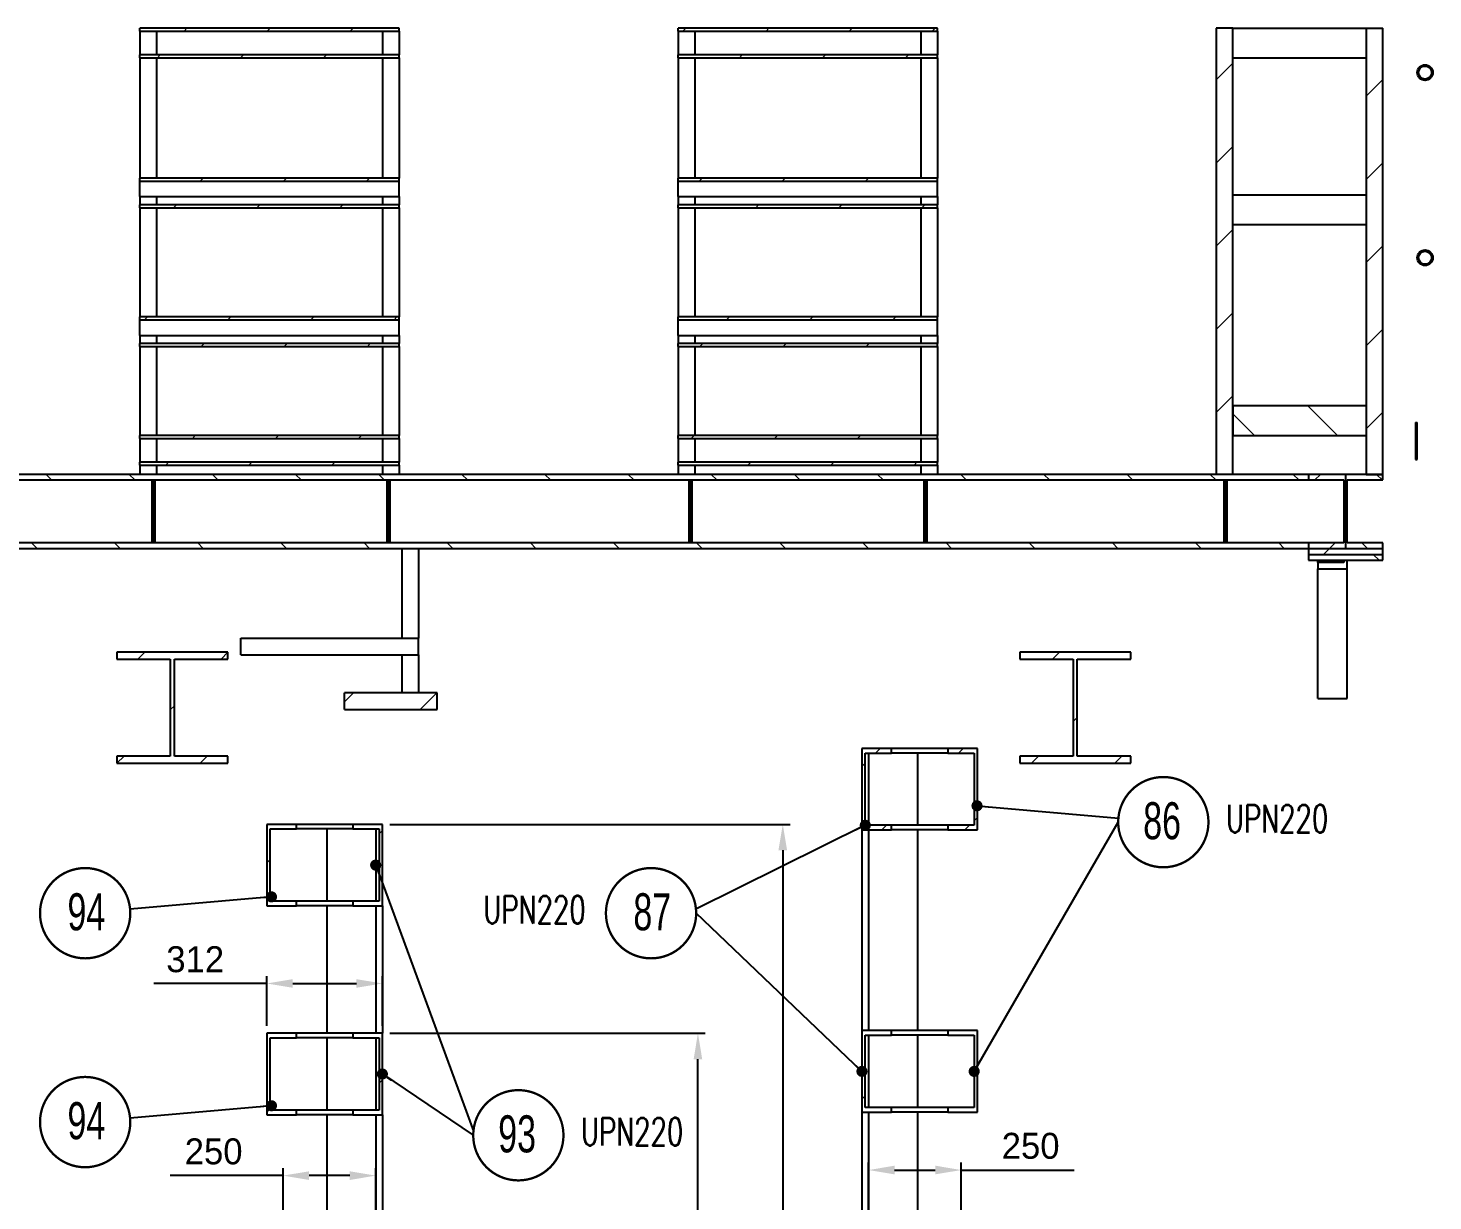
# Model space of a CAD drawing. Header units: millimetres. Extents: x 0 to 16187, y -20471 to 6290.
# Drawn here: x 5703.4 to 5893, y 4102.7 to 4261 of the extents above; entities that cross this region are included whole.
import ezdxf
from ezdxf.enums import TextEntityAlignment as Align

# ---------------------------------------------------------------- set-up
doc = ezdxf.new("R2010")
doc.units = ezdxf.units.MM
doc.header["$PDSIZE"] = -1
doc.styles.add('MtXpl_txt_shx', font='txt.shx', dxfattribs={"height": 0.2})
doc.styles.add('SLDTEXTSTYLE2', font='TXT', dxfattribs={"width": 0.686449})
doc.dimstyles.new('AM_ISO', dxfattribs={"dimtxt": 3.5, "dimasz": 3.5, "dimexe": 1, "dimexo": 1, "dimgap": 1.5, "dimtad": 1, "dimdsep": 46, "dimtxsty": 'Standard', "dimcen": 0, "dimclrd": 1, "dimclre": 1, "dimclrt": 1, "dimadec": 0, "dimazin": 2, "dimtp": 0.1, "dimtm": 0.1, "dimtfac": 0.71, "dimtdec": 3, "dimtmove": 0, "dimatfit": 3, "dimfxl": 1, "dimlwd": -1, "dimlwe": -1, "dimarcsym": 1})
doc.dimstyles.new('AM_ISO$7', dxfattribs={"dimtxt": 3.5, "dimasz": 3.5, "dimexe": 1, "dimexo": 1, "dimgap": 1.5, "dimtad": 1, "dimtoh": 1, "dimdsep": 46, "dimtxsty": 'Standard', "dimcen": 0, "dimclrd": 1, "dimclre": 1, "dimclrt": 1, "dimadec": 0, "dimazin": 2, "dimtp": 0.1, "dimtm": 0.1, "dimtfac": 0.71, "dimtdec": 3, "dimtmove": 0, "dimatfit": 3, "dimfxl": 1, "dimlwd": -1, "dimlwe": -1, "dimarcsym": 1})
pattern_1 = [(45, (4820.849, -3232.243), (-5.61266, 5.61266), [])]
pattern_2 = [(135, (4820.849, -3232.243), (-5.61266, -5.61266), [])]

# ---------------------------------------------------------------- blocks, each defined once
blk = doc.blocks.new('*D3459')
at = {"color": 1, "linetype": 'ByBlock'}
for p, q in [((5752.22, 4125.31), (5794.82, 4125.31)), ((5793.82, 4019.86), (5793.82, 4121.81)), ((5755.62, 4016.36), (5794.82, 4016.36))]:
    blk.add_line(p, q, dxfattribs=at)
at = {"color": 1}
for points in [[(5794.4, 4121.81), (5793.24, 4121.81), (5793.82, 4125.31)], [(5793.24, 4019.86), (5794.4, 4019.86), (5793.82, 4016.36)]]:
    blk.add_solid(points, dxfattribs=at)
at = {"layer": 'Defpoints', "color": 0}
for p in [(5751.22, 4125.31), (5793.82, 4125.31), (5754.62, 4016.36)]:
    blk.add_point(p, dxfattribs=at)
at = {"color": 1, "insert": (5790.57, 4070.83), "char_height": 3.5, "attachment_point": 5, "rotation": 90}
blk.add_mtext('2179', dxfattribs=at)
blk = doc.blocks.new('*D3460')
at = {"color": 1, "linetype": 'ByBlock'}
for p, q in [((5752.22, 4153.51), (5806.28, 4153.51)), ((5805.28, 4150.01), (5805.28, 4019.86)), ((5755.62, 4016.36), (5806.28, 4016.36))]:
    blk.add_line(p, q, dxfattribs=at)
at = {"color": 1}
for points in [[(5805.86, 4150.01), (5804.69, 4150.01), (5805.28, 4153.51)], [(5804.69, 4019.86), (5805.86, 4019.86), (5805.28, 4016.36)]]:
    blk.add_solid(points, dxfattribs=at)
at = {"layer": 'Defpoints', "color": 0}
for p in [(5751.22, 4153.51), (5754.62, 4016.36), (5805.28, 4016.36)]:
    blk.add_point(p, dxfattribs=at)
at = {"color": 1, "insert": (5802.03, 4084.93), "char_height": 3.5, "attachment_point": 5, "rotation": 90}
blk.add_mtext('2743', dxfattribs=at)
blk = doc.blocks.new('*D3461')
at = {"color": 1, "linetype": 'ByBlock'}
for p, q in [((5737.82, 4106.09), (5722.57, 4106.09)), ((5737.82, 4098.31), (5737.82, 4107.09)), ((5746.82, 4106.09), (5741.32, 4106.09)), ((5750.32, 4098.31), (5750.32, 4107.09))]:
    blk.add_line(p, q, dxfattribs=at)
at = {"color": 1}
for points in [[(5741.32, 4106.67), (5741.32, 4105.5), (5737.82, 4106.09)], [(5746.82, 4105.5), (5746.82, 4106.67), (5750.32, 4106.09)]]:
    blk.add_solid(points, dxfattribs=at)
at = {"layer": 'Defpoints', "color": 0}
for p in [(5737.82, 4106.09), (5737.82, 4097.31), (5750.32, 4097.31)]:
    blk.add_point(p, dxfattribs=at)
at = {"color": 1, "insert": (5728.44, 4109.34), "char_height": 3.5, "attachment_point": 5}
blk.add_mtext('250', dxfattribs=at)
blk = doc.blocks.new('*D3462')
at = {"color": 1, "linetype": 'ByBlock'}
for p, q in [((5735.62, 4126.31), (5735.62, 4133.03)), ((5751.22, 4126.31), (5751.22, 4133.03)), ((5735.62, 4132.03), (5720.37, 4132.03)), ((5739.12, 4132.03), (5747.72, 4132.03))]:
    blk.add_line(p, q, dxfattribs=at)
at = {"color": 1}
for points in [[(5739.12, 4132.61), (5739.12, 4131.45), (5735.62, 4132.03)], [(5747.72, 4131.45), (5747.72, 4132.61), (5751.22, 4132.03)]]:
    blk.add_solid(points, dxfattribs=at)
at = {"layer": 'Defpoints', "color": 0}
for p in [(5751.22, 4132.03), (5735.62, 4125.31), (5751.22, 4125.31)]:
    blk.add_point(p, dxfattribs=at)
at = {"color": 1, "insert": (5725.95, 4135.28), "char_height": 3.5, "attachment_point": 5}
blk.add_mtext('312', dxfattribs=at)
blk = doc.blocks.new('*D3463')
at = {"color": 1, "linetype": 'ByBlock'}
for p, q in [((5816.87, 4098.41), (5816.87, 4107.84)), ((5820.37, 4106.84), (5825.87, 4106.84)), ((5829.37, 4098.31), (5829.37, 4107.84)), ((5829.37, 4106.84), (5844.62, 4106.84))]:
    blk.add_line(p, q, dxfattribs=at)
at = {"color": 1}
for points in [[(5820.37, 4107.43), (5820.37, 4106.26), (5816.87, 4106.84)], [(5825.87, 4106.26), (5825.87, 4107.43), (5829.37, 4106.84)]]:
    blk.add_solid(points, dxfattribs=at)
at = {"layer": 'Defpoints', "color": 0}
for p in [(5829.37, 4106.84), (5816.87, 4097.41), (5829.37, 4097.31)]:
    blk.add_point(p, dxfattribs=at)
at = {"color": 1, "insert": (5838.74, 4110.09), "char_height": 3.5, "attachment_point": 5}
blk.add_mtext('250', dxfattribs=at)

msp = doc.modelspace()

# ---------------------------------------------------------------- hatches: boundary and pattern name
at = {"linetype": 'Continuous', "lineweight": 18}
h = msp.add_hatch(dxfattribs=at)
h.set_pattern_fill('ANSI31', scale=2.5, style=0)
h.set_pattern_definition(pattern_1)
h.paths.add_polyline_path([(5718.46649, 4261.00907), (5718.46649, 4260.60907), (5753.46649, 4260.60907), (5753.46649, 4261.00907)], flags=0)
h = msp.add_hatch(dxfattribs=at)
h.set_pattern_fill('ANSI31', scale=2.5, style=0)
h.set_pattern_definition(pattern_1)
h.paths.add_polyline_path([(5791.16649, 4261.00907), (5791.16649, 4260.60907), (5826.16649, 4260.60907), (5826.16649, 4261.00907)], flags=0)
h = msp.add_hatch(dxfattribs=at)
h.set_pattern_fill('ANSI31', scale=2.5, style=0)
h.set_pattern_definition(pattern_1)
h.paths.add_polyline_path([(5863.76649, 4200.75907), (5866.01649, 4200.75907), (5866.01649, 4261.00907), (5863.76649, 4261.00907)], flags=0)
h = msp.add_hatch(dxfattribs=at)
h.set_pattern_fill('ANSI31', scale=2.5, style=0)
h.set_pattern_definition(pattern_1)
h.paths.add_polyline_path([(5886.26649, 4261.00907), (5884.01649, 4261.00907), (5884.01649, 4200.75907), (5886.26649, 4200.75907)], flags=0)
h = msp.add_hatch(dxfattribs=at)
h.set_pattern_fill('ANSI31', scale=2.5, style=0)
h.set_pattern_definition(pattern_1)
h.paths.add_polyline_path([(5718.46649, 4257.40907), (5718.46649, 4257.00907), (5753.46649, 4257.00907), (5753.46649, 4257.40907)], flags=0)
h = msp.add_hatch(dxfattribs=at)
h.set_pattern_fill('ANSI31', scale=2.5, style=0)
h.set_pattern_definition(pattern_1)
h.paths.add_polyline_path([(5791.16649, 4257.40907), (5791.16649, 4257.00907), (5826.16649, 4257.00907), (5826.16649, 4257.40907)], flags=0)
h = msp.add_hatch(dxfattribs=at)
h.set_pattern_fill('ANSI31', scale=2.5, style=0)
h.set_pattern_definition(pattern_1)
h.paths.add_polyline_path([(5718.46649, 4240.75907), (5718.46649, 4240.35907), (5753.46649, 4240.35907), (5753.46649, 4240.75907)], flags=0)
h = msp.add_hatch(dxfattribs=at)
h.set_pattern_fill('ANSI31', scale=2.5, style=0)
h.set_pattern_definition(pattern_1)
h.paths.add_polyline_path([(5791.16649, 4240.75907), (5791.16649, 4240.35907), (5826.16649, 4240.35907), (5826.16649, 4240.75907)], flags=0)
h = msp.add_hatch(dxfattribs=at)
h.set_pattern_fill('ANSI31', scale=2.5, style=0)
h.set_pattern_definition(pattern_1)
h.paths.add_polyline_path([(5718.46649, 4237.15907), (5718.46649, 4236.75907), (5753.46649, 4236.75907), (5753.46649, 4237.15907)], flags=0)
h = msp.add_hatch(dxfattribs=at)
h.set_pattern_fill('ANSI31', scale=2.5, style=0)
h.set_pattern_definition(pattern_1)
h.paths.add_polyline_path([(5791.16649, 4237.15907), (5791.16649, 4236.75907), (5826.16649, 4236.75907), (5826.16649, 4237.15907)], flags=0)
h = msp.add_hatch(dxfattribs=at)
h.set_pattern_fill('ANSI31', scale=2.5, style=0)
h.set_pattern_definition(pattern_1)
h.paths.add_polyline_path([(5718.46649, 4222.00907), (5718.46649, 4221.60907), (5753.46649, 4221.60907), (5753.46649, 4222.00907)], flags=0)
h = msp.add_hatch(dxfattribs=at)
h.set_pattern_fill('ANSI31', scale=2.5, style=0)
h.set_pattern_definition(pattern_1)
h.paths.add_polyline_path([(5791.16649, 4222.00907), (5791.16649, 4221.60907), (5826.16649, 4221.60907), (5826.16649, 4222.00907)], flags=0)
h = msp.add_hatch(dxfattribs=at)
h.set_pattern_fill('ANSI31', scale=2.5, style=0)
h.set_pattern_definition(pattern_1)
h.paths.add_polyline_path([(5718.46649, 4218.40907), (5718.46649, 4218.00907), (5753.46649, 4218.00907), (5753.46649, 4218.40907)], flags=0)
h = msp.add_hatch(dxfattribs=at)
h.set_pattern_fill('ANSI31', scale=2.5, style=0)
h.set_pattern_definition(pattern_1)
h.paths.add_polyline_path([(5791.16649, 4218.40907), (5791.16649, 4218.00907), (5826.16649, 4218.00907), (5826.16649, 4218.40907)], flags=0)
h = msp.add_hatch(dxfattribs=at)
h.set_pattern_fill('ANSI31', scale=2.5, angle=90, style=0)
h.set_pattern_definition(pattern_2)
h.paths.add_polyline_path([(5884.01649, 4206.00907), (5884.01649, 4210.00907), (5866.01649, 4210.00907), (5866.01649, 4206.00907)], flags=0)
h = msp.add_hatch(dxfattribs=at)
h.set_pattern_fill('ANSI31', scale=2.5, style=0)
h.set_pattern_definition(pattern_1)
h.paths.add_polyline_path([(5718.46649, 4206.00907), (5718.46649, 4205.60907), (5753.46649, 4205.60907), (5753.46649, 4206.00907)], flags=0)
h = msp.add_hatch(dxfattribs=at)
h.set_pattern_fill('ANSI31', scale=2.5, style=0)
h.set_pattern_definition(pattern_1)
h.paths.add_polyline_path([(5791.16649, 4206.00907), (5791.16649, 4205.60907), (5826.16649, 4205.60907), (5826.16649, 4206.00907)], flags=0)
h = msp.add_hatch(dxfattribs=at)
h.set_pattern_fill('ANSI31', scale=2.5, style=0)
h.set_pattern_definition(pattern_1)
h.paths.add_polyline_path([(5718.46649, 4202.40907), (5718.46649, 4202.00907), (5753.46649, 4202.00907), (5753.46649, 4202.40907)], flags=0)
h = msp.add_hatch(dxfattribs=at)
h.set_pattern_fill('ANSI31', scale=2.5, style=0)
h.set_pattern_definition(pattern_1)
h.paths.add_polyline_path([(5791.16649, 4202.40907), (5791.16649, 4202.00907), (5826.16649, 4202.00907), (5826.16649, 4202.40907)], flags=0)
h = msp.add_hatch(dxfattribs=at)
h.set_pattern_fill('ANSI31', scale=2.5, angle=90, style=0)
h.set_pattern_definition(pattern_2)
h.paths.add_polyline_path([(5876.26649, 4200.00907), (5876.26649, 4200.75907), (5684.26649, 4200.75907), (5684.26649, 4200.00907)], flags=0)
h = msp.add_hatch(dxfattribs=at)
h.set_pattern_fill('ANSI31', scale=2.5, angle=90, style=0)
h.set_pattern_definition(pattern_2)
h.paths.add_polyline_path([(5720.54149, 4200.00907), (5720.31649, 4200.00907), (5720.31649, 4191.50907), (5720.54149, 4191.50907)], flags=0)
h = msp.add_hatch(dxfattribs=at)
h.set_pattern_fill('ANSI31', scale=2.5, style=0)
h.set_pattern_definition(pattern_1)
h.paths.add_polyline_path([(5752.06649, 4200.00907), (5751.84149, 4200.00907), (5751.84149, 4191.50907), (5752.06649, 4191.50907)], flags=0)
h = msp.add_hatch(dxfattribs=at)
h.set_pattern_fill('ANSI31', scale=2.5, angle=90, style=0)
h.set_pattern_definition(pattern_2)
h.paths.add_polyline_path([(5752.29149, 4200.00907), (5752.06649, 4200.00907), (5752.06649, 4191.50907), (5752.29149, 4191.50907)], flags=0)
h = msp.add_hatch(dxfattribs=at)
h.set_pattern_fill('ANSI31', scale=2.5, style=0)
h.set_pattern_definition(pattern_1)
h.paths.add_polyline_path([(5792.81649, 4200.00907), (5792.59149, 4200.00907), (5792.59149, 4191.50907), (5792.81649, 4191.50907)], flags=0)
h = msp.add_hatch(dxfattribs=at)
h.set_pattern_fill('ANSI31', scale=2.5, angle=90, style=0)
h.set_pattern_definition(pattern_2)
h.paths.add_polyline_path([(5793.04149, 4200.00907), (5792.81649, 4200.00907), (5792.81649, 4191.50907), (5793.04149, 4191.50907)], flags=0)
h = msp.add_hatch(dxfattribs=at)
h.set_pattern_fill('ANSI31', scale=2.5, style=0)
h.set_pattern_definition(pattern_1)
h.paths.add_polyline_path([(5824.56649, 4200.00907), (5824.34149, 4200.00907), (5824.34149, 4191.50907), (5824.56649, 4191.50907)], flags=0)
h = msp.add_hatch(dxfattribs=at)
h.set_pattern_fill('ANSI31', scale=2.5, angle=90, style=0)
h.set_pattern_definition(pattern_2)
h.paths.add_polyline_path([(5824.79149, 4200.00907), (5824.56649, 4200.00907), (5824.56649, 4191.50907), (5824.79149, 4191.50907)], flags=0)
h = msp.add_hatch(dxfattribs=at)
h.set_pattern_fill('ANSI31', scale=2.5, style=0)
h.set_pattern_definition(pattern_1)
h.paths.add_polyline_path([(5865.06649, 4200.00907), (5864.84149, 4200.00907), (5864.84149, 4191.50907), (5865.06649, 4191.50907)], flags=0)
h = msp.add_hatch(dxfattribs=at)
h.set_pattern_fill('ANSI31', scale=2.5, angle=90, style=0)
h.set_pattern_definition(pattern_2)
h.paths.add_polyline_path([(5865.29149, 4200.00907), (5865.06649, 4200.00907), (5865.06649, 4191.50907), (5865.29149, 4191.50907)], flags=0)
h = msp.add_hatch(dxfattribs=at)
h.set_pattern_fill('ANSI31', scale=2.5, style=0)
h.set_pattern_definition(pattern_1)
h.paths.add_polyline_path([(5876.26649, 4191.50907), (5876.26649, 4190.75907), (5881.26649, 4190.75907), (5881.26649, 4200.75907), (5876.26649, 4200.75907), (5876.26649, 4200.00907), (5881.04149, 4200.00907), (5881.04149, 4191.50907)], flags=0)
h = msp.add_hatch(dxfattribs=at)
h.set_pattern_fill('ANSI31', scale=2.5, angle=90, style=0)
h.set_pattern_definition(pattern_2)
h.paths.add_polyline_path([(5886.26649, 4200.75907), (5881.26649, 4200.75907), (5881.26649, 4190.75907), (5886.26649, 4190.75907), (5886.26649, 4191.50907), (5881.49149, 4191.50907), (5881.49149, 4200.00907), (5886.26649, 4200.00907)], flags=0)
h = msp.add_hatch(dxfattribs=at)
h.set_pattern_fill('ANSI31', scale=2.5, angle=90, style=0)
h.set_pattern_definition(pattern_2)
h.paths.add_polyline_path([(5876.26649, 4190.75907), (5876.26649, 4191.50907), (5684.26649, 4191.50907), (5684.26649, 4190.75907)], flags=0)
h = msp.add_hatch(dxfattribs=at)
h.set_pattern_fill('ANSI31', scale=2.5, style=0)
h.set_pattern_definition(pattern_1)
h.paths.add_polyline_path([(5886.26649, 4190.75907), (5876.26649, 4190.75907), (5876.26649, 4189.95907), (5886.26649, 4189.95907)], flags=0)
h = msp.add_hatch(dxfattribs=at)
h.set_pattern_fill('ANSI31', scale=2.5, angle=90, style=0)
h.set_pattern_definition(pattern_2)
h.paths.add_polyline_path([(5886.26649, 4189.95907), (5876.26649, 4189.95907), (5876.26649, 4189.15907), (5886.26649, 4189.15907)], flags=0)
h = msp.add_hatch(dxfattribs=at)
h.set_pattern_fill('ANSI31', scale=2.5, style=0)
h.set_pattern_definition(pattern_1)
h.paths.add_polyline_path([(5730.36649, 4162.70907), (5723.14149, 4162.70907), (5723.14149, 4175.80907), (5730.36649, 4175.80907), (5730.36649, 4176.75907), (5715.36649, 4176.75907), (5715.36649, 4175.80907), (5722.59149, 4175.80907), (5722.59149, 4162.70907), (5715.36649, 4162.70907), (5715.36649, 4161.75907), (5730.36649, 4161.75907)], flags=0)
h = msp.add_hatch(dxfattribs=at)
h.set_pattern_fill('ANSI31', scale=2.5, style=0)
h.set_pattern_definition(pattern_1)
h.paths.add_polyline_path([(5852.26649, 4162.70907), (5845.04149, 4162.70907), (5845.04149, 4175.80907), (5852.26649, 4175.80907), (5852.26649, 4176.75907), (5837.26649, 4176.75907), (5837.26649, 4175.80907), (5844.49149, 4175.80907), (5844.49149, 4162.70907), (5837.26649, 4162.70907), (5837.26649, 4161.75907), (5852.26649, 4161.75907)], flags=0)
h = msp.add_hatch(dxfattribs=at)
h.set_pattern_fill('ANSI31', scale=2.5, style=0)
h.set_pattern_definition(pattern_1)
h.paths.add_polyline_path([(5746.11649, 4171.25907), (5746.11649, 4169.00907), (5758.61649, 4169.00907), (5758.61649, 4171.25907)], flags=0)
h = msp.add_hatch(dxfattribs=at)
h.set_pattern_fill('ANSI31', scale=2.5, style=0)
h.set_pattern_definition(pattern_1)
h.paths.add_polyline_path([(5819.96649, 4163.13407), (5819.96649, 4163.75907), (5815.96649, 4163.75907), (5815.96649, 4152.75907), (5819.96649, 4152.75907), (5819.96649, 4153.38407), (5816.41649, 4153.38407), (5816.41649, 4163.13407)], flags=0)
h = msp.add_hatch(dxfattribs=at)
h.set_pattern_fill('ANSI31', scale=2.5, style=0)
h.set_pattern_definition(pattern_1)
h.paths.add_polyline_path([(5827.56649, 4152.75907), (5831.56649, 4152.75907), (5831.56649, 4163.75907), (5827.56649, 4163.75907), (5827.56649, 4163.13407), (5831.11649, 4163.13407), (5831.11649, 4153.38407), (5827.56649, 4153.38407)], flags=0)
h = msp.add_hatch(dxfattribs=at)
h.set_pattern_fill('ANSI31', scale=2.5, style=0)
h.set_pattern_definition(pattern_1)
h.paths.add_polyline_path([(5739.61649, 4153.50907), (5735.61649, 4153.50907), (5735.61649, 4142.50907), (5739.61649, 4142.50907), (5739.61649, 4143.13407), (5736.06649, 4143.13407), (5736.06649, 4152.88407), (5739.61649, 4152.88407)], flags=0)
h = msp.add_hatch(dxfattribs=at)
h.set_pattern_fill('ANSI31', scale=2.5, style=0)
h.set_pattern_definition(pattern_1)
h.paths.add_polyline_path([(5751.21649, 4142.50907), (5751.21649, 4153.50907), (5747.21649, 4153.50907), (5747.21649, 4152.88407), (5750.76649, 4152.88407), (5750.76649, 4143.13407), (5747.21649, 4143.13407), (5747.21649, 4142.50907)], flags=0)
h = msp.add_hatch(dxfattribs=at)
h.set_pattern_fill('ANSI31', scale=2.5, style=0)
h.set_pattern_definition(pattern_1)
h.paths.add_polyline_path([(5739.61649, 4125.30907), (5735.61649, 4125.30907), (5735.61649, 4114.30907), (5739.61649, 4114.30907), (5739.61649, 4114.93407), (5736.06649, 4114.93407), (5736.06649, 4124.68407), (5739.61649, 4124.68407)], flags=0)
h = msp.add_hatch(dxfattribs=at)
h.set_pattern_fill('ANSI31', scale=2.5, style=0)
h.set_pattern_definition(pattern_1)
h.paths.add_polyline_path([(5751.21649, 4114.30907), (5751.21649, 4125.30907), (5747.21649, 4125.30907), (5747.21649, 4124.68407), (5750.76649, 4124.68407), (5750.76649, 4114.93407), (5747.21649, 4114.93407), (5747.21649, 4114.30907)], flags=0)
h = msp.add_hatch(dxfattribs=at)
h.set_pattern_fill('ANSI31', scale=2.5, style=0)
h.set_pattern_definition(pattern_1)
h.paths.add_polyline_path([(5819.96649, 4125.03407), (5819.96649, 4125.65907), (5815.96649, 4125.65907), (5815.96649, 4114.65907), (5819.96649, 4114.65907), (5819.96649, 4115.28407), (5816.41649, 4115.28407), (5816.41649, 4125.03407)], flags=0)
h = msp.add_hatch(dxfattribs=at)
h.set_pattern_fill('ANSI31', scale=2.5, style=0)
h.set_pattern_definition(pattern_1)
h.paths.add_polyline_path([(5827.56649, 4114.65907), (5831.56649, 4114.65907), (5831.56649, 4125.65907), (5827.56649, 4125.65907), (5827.56649, 4125.03407), (5831.11649, 4125.03407), (5831.11649, 4115.28407), (5827.56649, 4115.28407)], flags=0)

# ---------------------------------------------------------------- linework, layer by layer
at = {"color": 7, "linetype": 'Continuous', "lineweight": 25}
for p, q in [((5718.46649, 4260.60907), (5718.46649, 4261.00907)), ((5753.46649, 4261.00907), (5718.46649, 4261.00907)), ((5718.46649, 4260.60907), (5753.46649, 4260.60907)), ((5718.46649, 4260.60907), (5718.46649, 4257.40907)), ((5720.71649, 4260.60907), (5720.71649, 4257.40907)), ((5751.21649, 4260.60907), (5751.21649, 4257.40907)), ((5753.46649, 4260.60907), (5753.46649, 4261.00907)), ((5753.46649, 4260.60907), (5753.46649, 4257.40907)), ((5791.16649, 4260.60907), (5791.16649, 4261.00907)), ((5826.16649, 4261.00907), (5791.16649, 4261.00907)), ((5791.16649, 4260.60907), (5826.16649, 4260.60907)), ((5791.16649, 4260.60907), (5791.16649, 4257.40907)), ((5793.41649, 4260.60907), (5793.41649, 4257.40907)), ((5823.91649, 4260.60907), (5823.91649, 4257.40907)), ((5826.16649, 4260.60907), (5826.16649, 4261.00907)), ((5826.16649, 4260.60907), (5826.16649, 4257.40907)), ((5866.01649, 4261.00907), (5863.76649, 4261.00907)), ((5863.76649, 4261.00907), (5863.76649, 4200.75907)), ((5866.01649, 4200.75907), (5866.01649, 4261.00907)), ((5866.01649, 4261.00907), (5884.01649, 4261.00907)), ((5884.01649, 4261.00907), (5884.01649, 4200.75907)), ((5884.01649, 4261.00907), (5886.26649, 4261.00907)), ((5886.26649, 4200.75907), (5886.26649, 4261.00907)), ((5753.46649, 4257.40907), (5718.46649, 4257.40907)), ((5718.46649, 4257.00907), (5718.46649, 4257.40907)), ((5718.46649, 4257.00907), (5753.46649, 4257.00907)), ((5718.46649, 4257.00907), (5718.46649, 4240.75907)), ((5720.71649, 4257.00907), (5720.71649, 4240.75907)), ((5751.21649, 4257.00907), (5751.21649, 4240.75907)), ((5753.46649, 4257.00907), (5753.46649, 4257.40907)), ((5753.46649, 4257.00907), (5753.46649, 4240.75907)), ((5791.16649, 4257.00907), (5791.16649, 4257.40907)), ((5826.16649, 4257.40907), (5791.16649, 4257.40907)), ((5791.16649, 4257.00907), (5826.16649, 4257.00907)), ((5791.16649, 4257.00907), (5791.16649, 4240.75907)), ((5793.41649, 4257.00907), (5793.41649, 4240.75907)), ((5823.91649, 4257.00907), (5823.91649, 4240.75907)), ((5826.16649, 4257.00907), (5826.16649, 4257.40907)), ((5826.16649, 4257.00907), (5826.16649, 4240.75907)), ((5866.01649, 4257.00907), (5884.01649, 4257.00907)), ((5753.46649, 4240.75907), (5718.46649, 4240.75907)), ((5718.46649, 4240.35907), (5718.46649, 4240.75907)), ((5753.46649, 4240.35907), (5753.46649, 4240.75907)), ((5826.16649, 4240.75907), (5791.16649, 4240.75907)), ((5791.16649, 4240.35907), (5791.16649, 4240.75907)), ((5826.16649, 4240.35907), (5826.16649, 4240.75907)), ((5718.46649, 4240.35907), (5753.46649, 4240.35907)), ((5718.46649, 4238.25907), (5718.46649, 4240.35907)), ((5753.46649, 4238.25907), (5753.46649, 4240.35907)), ((5791.16649, 4240.35907), (5826.16649, 4240.35907)), ((5791.16649, 4238.25907), (5791.16649, 4240.35907)), ((5826.16649, 4238.25907), (5826.16649, 4240.35907)), ((5718.46649, 4238.25907), (5718.46649, 4237.15907)), ((5718.46649, 4238.25907), (5753.46649, 4238.25907)), ((5718.46649, 4236.75907), (5718.46649, 4237.15907)), ((5753.46649, 4237.15907), (5718.46649, 4237.15907)), ((5720.71649, 4238.25907), (5720.71649, 4237.15907)), ((5751.21649, 4238.25907), (5751.21649, 4237.15907)), ((5753.46649, 4238.25907), (5753.46649, 4237.15907)), ((5753.46649, 4236.75907), (5753.46649, 4237.15907)), ((5791.16649, 4238.25907), (5791.16649, 4237.15907)), ((5791.16649, 4238.25907), (5826.16649, 4238.25907)), ((5791.16649, 4236.75907), (5791.16649, 4237.15907)), ((5826.16649, 4237.15907), (5791.16649, 4237.15907)), ((5793.41649, 4238.25907), (5793.41649, 4237.15907)), ((5823.91649, 4238.25907), (5823.91649, 4237.15907)), ((5826.16649, 4238.25907), (5826.16649, 4237.15907)), ((5826.16649, 4236.75907), (5826.16649, 4237.15907)), ((5866.01649, 4238.50907), (5884.01649, 4238.50907)), ((5718.46649, 4236.75907), (5753.46649, 4236.75907)), ((5718.46649, 4236.75907), (5718.46649, 4222.00907)), ((5720.71649, 4236.75907), (5720.71649, 4222.00907)), ((5751.21649, 4236.75907), (5751.21649, 4222.00907)), ((5753.46649, 4236.75907), (5753.46649, 4222.00907)), ((5791.16649, 4236.75907), (5826.16649, 4236.75907)), ((5791.16649, 4236.75907), (5791.16649, 4222.00907)), ((5793.41649, 4236.75907), (5793.41649, 4222.00907)), ((5823.91649, 4236.75907), (5823.91649, 4222.00907)), ((5826.16649, 4236.75907), (5826.16649, 4222.00907)), ((5866.01649, 4234.50907), (5884.01649, 4234.50907)), ((5753.46649, 4222.00907), (5718.46649, 4222.00907)), ((5718.46649, 4221.60907), (5718.46649, 4222.00907)), ((5753.46649, 4221.60907), (5753.46649, 4222.00907)), ((5826.16649, 4222.00907), (5791.16649, 4222.00907)), ((5791.16649, 4221.60907), (5791.16649, 4222.00907)), ((5826.16649, 4221.60907), (5826.16649, 4222.00907)), ((5718.46649, 4221.60907), (5753.46649, 4221.60907)), ((5718.46649, 4219.50907), (5718.46649, 4221.60907)), ((5753.46649, 4219.50907), (5753.46649, 4221.60907)), ((5791.16649, 4221.60907), (5826.16649, 4221.60907)), ((5791.16649, 4219.50907), (5791.16649, 4221.60907)), ((5826.16649, 4219.50907), (5826.16649, 4221.60907)), ((5718.46649, 4219.50907), (5718.46649, 4218.40907)), ((5718.46649, 4219.50907), (5753.46649, 4219.50907)), ((5718.46649, 4218.00907), (5718.46649, 4218.40907)), ((5753.46649, 4218.40907), (5718.46649, 4218.40907)), ((5718.46649, 4218.00907), (5753.46649, 4218.00907)), ((5718.46649, 4218.00907), (5718.46649, 4206.00907)), ((5720.71649, 4219.50907), (5720.71649, 4218.40907)), ((5720.71649, 4218.00907), (5720.71649, 4206.00907)), ((5751.21649, 4219.50907), (5751.21649, 4218.40907)), ((5751.21649, 4218.00907), (5751.21649, 4206.00907)), ((5753.46649, 4219.50907), (5753.46649, 4218.40907)), ((5753.46649, 4218.00907), (5753.46649, 4218.40907)), ((5753.46649, 4218.00907), (5753.46649, 4206.00907)), ((5791.16649, 4219.50907), (5791.16649, 4218.40907)), ((5791.16649, 4219.50907), (5826.16649, 4219.50907)), ((5826.16649, 4218.40907), (5791.16649, 4218.40907)), ((5791.16649, 4218.00907), (5791.16649, 4218.40907)), ((5791.16649, 4218.00907), (5826.16649, 4218.00907)), ((5791.16649, 4218.00907), (5791.16649, 4206.00907)), ((5793.41649, 4219.50907), (5793.41649, 4218.40907)), ((5793.41649, 4218.00907), (5793.41649, 4206.00907)), ((5823.91649, 4219.50907), (5823.91649, 4218.40907)), ((5823.91649, 4218.00907), (5823.91649, 4206.00907)), ((5826.16649, 4219.50907), (5826.16649, 4218.40907)), ((5826.16649, 4218.00907), (5826.16649, 4218.40907)), ((5826.16649, 4218.00907), (5826.16649, 4206.00907)), ((5884.01649, 4210.00907), (5866.01649, 4210.00907)), ((5866.01649, 4210.00907), (5866.01649, 4206.00907)), ((5884.01649, 4210.00907), (5884.01649, 4206.00907)), ((5890.68649, 4207.75907), (5890.93649, 4207.75907)), ((5890.68649, 4207.75907), (5890.68649, 4202.75907)), ((5890.93649, 4202.75907), (5890.93649, 4207.75907)), ((5718.46649, 4205.60907), (5718.46649, 4206.00907)), ((5753.46649, 4206.00907), (5718.46649, 4206.00907)), ((5718.46649, 4205.60907), (5753.46649, 4205.60907)), ((5718.46649, 4205.60907), (5718.46649, 4202.40907)), ((5720.71649, 4205.60907), (5720.71649, 4202.40907)), ((5751.21649, 4205.60907), (5751.21649, 4202.40907)), ((5753.46649, 4205.60907), (5753.46649, 4206.00907)), ((5753.46649, 4205.60907), (5753.46649, 4202.40907)), ((5826.16649, 4206.00907), (5791.16649, 4206.00907)), ((5791.16649, 4205.60907), (5791.16649, 4206.00907)), ((5791.16649, 4205.60907), (5826.16649, 4205.60907)), ((5791.16649, 4205.60907), (5791.16649, 4202.40907)), ((5793.41649, 4205.60907), (5793.41649, 4202.40907)), ((5823.91649, 4205.60907), (5823.91649, 4202.40907)), ((5826.16649, 4205.60907), (5826.16649, 4206.00907)), ((5826.16649, 4205.60907), (5826.16649, 4202.40907)), ((5866.01649, 4206.00907), (5884.01649, 4206.00907)), ((5753.46649, 4202.40907), (5718.46649, 4202.40907)), ((5718.46649, 4202.00907), (5718.46649, 4202.40907)), ((5718.46649, 4202.00907), (5753.46649, 4202.00907)), ((5718.46649, 4202.00907), (5718.46649, 4200.75907)), ((5720.71649, 4202.00907), (5720.71649, 4200.75907)), ((5751.21649, 4202.00907), (5751.21649, 4200.75907)), ((5753.46649, 4202.00907), (5753.46649, 4202.40907)), ((5753.46649, 4202.00907), (5753.46649, 4200.75907)), ((5826.16649, 4202.40907), (5791.16649, 4202.40907)), ((5791.16649, 4202.00907), (5791.16649, 4202.40907)), ((5791.16649, 4202.00907), (5826.16649, 4202.00907)), ((5791.16649, 4202.00907), (5791.16649, 4200.75907)), ((5793.41649, 4202.00907), (5793.41649, 4200.75907)), ((5823.91649, 4202.00907), (5823.91649, 4200.75907)), ((5826.16649, 4202.00907), (5826.16649, 4202.40907)), ((5826.16649, 4202.00907), (5826.16649, 4200.75907)), ((5890.68649, 4202.75907), (5890.93649, 4202.75907)), ((5876.26649, 4200.75907), (5684.26649, 4200.75907)), ((5684.26649, 4200.00907), (5876.26649, 4200.00907)), ((5720.09149, 4200.00907), (5720.31649, 4200.00907)), ((5720.09149, 4200.00907), (5720.09149, 4191.50907)), ((5720.31649, 4200.00907), (5720.31649, 4191.50907)), ((5720.31649, 4200.00907), (5720.54149, 4200.00907)), ((5720.54149, 4191.50907), (5720.54149, 4200.00907)), ((5751.84149, 4200.00907), (5752.06649, 4200.00907)), ((5751.84149, 4200.00907), (5751.84149, 4191.50907)), ((5752.06649, 4200.00907), (5752.29149, 4200.00907)), ((5752.06649, 4200.00907), (5752.06649, 4191.50907)), ((5752.29149, 4191.50907), (5752.29149, 4200.00907)), ((5792.59149, 4200.00907), (5792.81649, 4200.00907)), ((5792.59149, 4200.00907), (5792.59149, 4191.50907)), ((5792.81649, 4200.00907), (5793.04149, 4200.00907)), ((5792.81649, 4200.00907), (5792.81649, 4191.50907)), ((5793.04149, 4191.50907), (5793.04149, 4200.00907)), ((5824.34149, 4200.00907), (5824.34149, 4191.50907)), ((5824.34149, 4200.00907), (5824.56649, 4200.00907)), ((5824.56649, 4200.00907), (5824.56649, 4191.50907)), ((5824.56649, 4200.00907), (5824.79149, 4200.00907)), ((5824.79149, 4191.50907), (5824.79149, 4200.00907)), ((5866.01649, 4200.75907), (5863.76649, 4200.75907)), ((5864.84149, 4200.00907), (5864.84149, 4191.50907)), ((5864.84149, 4200.00907), (5865.06649, 4200.00907)), ((5865.06649, 4200.00907), (5865.29149, 4200.00907)), ((5865.06649, 4200.00907), (5865.06649, 4191.50907)), ((5865.29149, 4191.50907), (5865.29149, 4200.00907)), ((5876.26649, 4200.75907), (5876.26649, 4200.00907)), ((5881.26649, 4200.75907), (5876.26649, 4200.75907)), ((5876.26649, 4200.00907), (5881.04149, 4200.00907)), ((5881.04149, 4200.00907), (5881.04149, 4191.50907)), ((5881.26649, 4200.75907), (5881.26649, 4190.75907)), ((5886.26649, 4200.75907), (5881.26649, 4200.75907)), ((5881.49149, 4200.00907), (5886.26649, 4200.00907)), ((5881.49149, 4191.50907), (5881.49149, 4200.00907)), ((5884.01649, 4200.75907), (5886.26649, 4200.75907)), ((5886.26649, 4200.00907), (5886.26649, 4200.75907)), ((5876.26649, 4191.50907), (5684.26649, 4191.50907)), ((5720.31649, 4191.50907), (5720.09149, 4191.50907)), ((5720.54149, 4191.50907), (5720.31649, 4191.50907)), ((5752.06649, 4191.50907), (5751.84149, 4191.50907)), ((5752.29149, 4191.50907), (5752.06649, 4191.50907)), ((5792.81649, 4191.50907), (5792.59149, 4191.50907)), ((5793.04149, 4191.50907), (5792.81649, 4191.50907)), ((5824.56649, 4191.50907), (5824.34149, 4191.50907)), ((5824.79149, 4191.50907), (5824.56649, 4191.50907)), ((5865.06649, 4191.50907), (5864.84149, 4191.50907)), ((5865.29149, 4191.50907), (5865.06649, 4191.50907)), ((5876.26649, 4191.50907), (5876.26649, 4190.75907)), ((5881.04149, 4191.50907), (5876.26649, 4191.50907)), ((5886.26649, 4191.50907), (5881.49149, 4191.50907)), ((5886.26649, 4190.75907), (5886.26649, 4191.50907)), ((5684.26649, 4190.75907), (5876.26649, 4190.75907)), ((5753.86649, 4190.75907), (5753.86649, 4178.65907)), ((5756.11649, 4190.75907), (5756.11649, 4178.65907)), ((5876.26649, 4190.75907), (5876.26649, 4189.95907)), ((5876.26649, 4190.75907), (5886.26649, 4190.75907)), ((5876.26649, 4190.75907), (5881.26649, 4190.75907)), ((5876.26649, 4189.95907), (5886.26649, 4189.95907)), ((5876.26649, 4189.95907), (5876.26649, 4189.15907)), ((5881.26649, 4190.75907), (5886.26649, 4190.75907)), ((5886.26649, 4189.95907), (5886.26649, 4190.75907)), ((5886.26649, 4189.15907), (5886.26649, 4189.95907)), ((5876.26649, 4189.15907), (5886.26649, 4189.15907)), ((5877.49149, 4188.87905), (5877.49149, 4189.15907)), ((5877.49149, 4188.87905), (5877.49149, 4187.99517)), ((5881.04149, 4188.87905), (5877.49149, 4188.87905)), ((5877.49149, 4187.99517), (5881.49149, 4187.99517)), ((5877.49149, 4170.49517), (5877.49149, 4187.99517)), ((5881.04149, 4189.15907), (5881.04149, 4188.87905)), ((5881.04149, 4189.15907), (5881.49149, 4189.15907)), ((5881.49149, 4187.99517), (5881.49149, 4189.15907)), ((5881.49149, 4170.49517), (5881.49149, 4187.99517)), ((5732.11649, 4176.40907), (5732.11649, 4178.65907)), ((5732.11649, 4178.65907), (5756.11649, 4178.65907)), ((5756.11649, 4176.40907), (5756.11649, 4178.65907)), ((5715.36649, 4176.75907), (5715.36649, 4175.80907)), ((5730.36649, 4176.75907), (5715.36649, 4176.75907)), ((5730.36649, 4175.80907), (5730.36649, 4176.75907)), ((5732.11649, 4176.40907), (5756.11649, 4176.40907)), ((5753.86649, 4176.40907), (5753.86649, 4171.25907)), ((5756.11649, 4176.40907), (5756.11649, 4171.25907)), ((5837.26649, 4176.75907), (5837.26649, 4175.80907)), ((5852.26649, 4176.75907), (5837.26649, 4176.75907)), ((5852.26649, 4175.80907), (5852.26649, 4176.75907)), ((5715.36649, 4175.80907), (5722.59149, 4175.80907)), ((5722.59149, 4175.80907), (5722.59149, 4162.70907)), ((5723.14149, 4175.80907), (5730.36649, 4175.80907)), ((5723.14149, 4162.70907), (5723.14149, 4175.80907)), ((5837.26649, 4175.80907), (5844.49149, 4175.80907)), ((5844.49149, 4175.80907), (5844.49149, 4162.70907)), ((5845.04149, 4175.80907), (5852.26649, 4175.80907)), ((5845.04149, 4162.70907), (5845.04149, 4175.80907)), ((5758.61649, 4171.25907), (5746.11649, 4171.25907)), ((5746.11649, 4169.00907), (5746.11649, 4171.25907)), ((5758.61649, 4169.00907), (5758.61649, 4171.25907)), ((5746.11649, 4169.00907), (5758.61649, 4169.00907)), ((5877.49149, 4170.49517), (5881.49149, 4170.49517)), ((5815.96649, 4163.75907), (5815.96649, 4152.75907)), ((5819.96649, 4163.75907), (5815.96649, 4163.75907)), ((5816.41649, 4163.13407), (5819.96649, 4163.13407)), ((5816.41649, 4153.38407), (5816.41649, 4163.13407)), ((5816.86649, 4163.13407), (5816.86649, 4153.38407)), ((5819.96649, 4163.13407), (5819.96649, 4163.75907)), ((5827.56649, 4163.75907), (5819.96649, 4163.75907)), ((5827.56649, 4163.13407), (5819.96649, 4163.13407)), ((5823.46649, 4163.13407), (5823.46649, 4153.38407)), ((5827.56649, 4163.75907), (5827.56649, 4163.13407)), ((5831.56649, 4163.75907), (5827.56649, 4163.75907)), ((5827.56649, 4163.13407), (5831.11649, 4163.13407)), ((5831.11649, 4163.13407), (5831.11649, 4153.38407)), ((5831.56649, 4152.75907), (5831.56649, 4163.75907)), ((5715.36649, 4162.70907), (5715.36649, 4161.75907)), ((5722.59149, 4162.70907), (5715.36649, 4162.70907)), ((5715.36649, 4161.75907), (5730.36649, 4161.75907)), ((5730.36649, 4162.70907), (5723.14149, 4162.70907)), ((5730.36649, 4161.75907), (5730.36649, 4162.70907)), ((5837.26649, 4162.70907), (5837.26649, 4161.75907)), ((5844.49149, 4162.70907), (5837.26649, 4162.70907)), ((5837.26649, 4161.75907), (5852.26649, 4161.75907)), ((5852.26649, 4162.70907), (5845.04149, 4162.70907)), ((5852.26649, 4161.75907), (5852.26649, 4162.70907)), ((5735.61649, 4153.50907), (5735.61649, 4142.50907)), ((5739.61649, 4153.50907), (5735.61649, 4153.50907)), ((5739.61649, 4152.88407), (5739.61649, 4153.50907)), ((5747.21649, 4153.50907), (5739.61649, 4153.50907)), ((5747.21649, 4153.50907), (5747.21649, 4152.88407)), ((5751.21649, 4153.50907), (5747.21649, 4153.50907)), ((5751.21649, 4142.50907), (5751.21649, 4153.50907)), ((5736.06649, 4152.88407), (5739.61649, 4152.88407)), ((5736.06649, 4143.13407), (5736.06649, 4152.88407)), ((5747.21649, 4152.88407), (5739.61649, 4152.88407)), ((5743.71649, 4152.88407), (5743.71649, 4143.13407)), ((5747.21649, 4152.88407), (5750.76649, 4152.88407)), ((5750.31649, 4152.88407), (5750.31649, 4143.13407)), ((5750.76649, 4152.88407), (5750.76649, 4143.13407)), ((5815.96649, 4152.75907), (5819.96649, 4152.75907)), ((5815.96649, 4152.75907), (5815.96649, 4125.65907)), ((5819.96649, 4153.38407), (5816.41649, 4153.38407)), ((5816.86649, 4152.75907), (5816.86649, 4125.65907)), ((5819.96649, 4152.75907), (5819.96649, 4153.38407)), ((5827.56649, 4153.38407), (5819.96649, 4153.38407)), ((5827.56649, 4152.75907), (5819.96649, 4152.75907)), ((5823.46649, 4152.75907), (5823.46649, 4125.65907)), ((5827.56649, 4153.38407), (5827.56649, 4152.75907)), ((5831.11649, 4153.38407), (5827.56649, 4153.38407)), ((5827.56649, 4152.75907), (5831.56649, 4152.75907)), ((5735.61649, 4142.50907), (5739.61649, 4142.50907)), ((5739.61649, 4143.13407), (5736.06649, 4143.13407)), ((5739.61649, 4142.50907), (5739.61649, 4143.13407)), ((5747.21649, 4143.13407), (5739.61649, 4143.13407)), ((5747.21649, 4142.50907), (5739.61649, 4142.50907)), ((5743.71649, 4142.50907), (5743.71649, 4125.30907)), ((5747.21649, 4143.13407), (5747.21649, 4142.50907)), ((5750.76649, 4143.13407), (5747.21649, 4143.13407)), ((5747.21649, 4142.50907), (5751.21649, 4142.50907)), ((5750.31649, 4142.50907), (5750.31649, 4125.30907)), ((5751.21649, 4142.50907), (5751.21649, 4125.30907)), ((5735.61649, 4125.30907), (5735.61649, 4114.30907)), ((5739.61649, 4125.30907), (5735.61649, 4125.30907)), ((5739.61649, 4124.68407), (5739.61649, 4125.30907)), ((5747.21649, 4125.30907), (5739.61649, 4125.30907)), ((5747.21649, 4125.30907), (5747.21649, 4124.68407)), ((5751.21649, 4125.30907), (5747.21649, 4125.30907)), ((5751.21649, 4114.30907), (5751.21649, 4125.30907)), ((5815.96649, 4125.65907), (5815.96649, 4114.65907)), ((5819.96649, 4125.65907), (5815.96649, 4125.65907)), ((5816.41649, 4125.03407), (5819.96649, 4125.03407)), ((5816.41649, 4115.28407), (5816.41649, 4125.03407)), ((5816.86649, 4125.03407), (5816.86649, 4115.28407)), ((5819.96649, 4125.03407), (5819.96649, 4125.65907)), ((5827.56649, 4125.65907), (5819.96649, 4125.65907)), ((5827.56649, 4125.03407), (5819.96649, 4125.03407)), ((5823.46649, 4125.03407), (5823.46649, 4115.28407)), ((5827.56649, 4125.65907), (5827.56649, 4125.03407)), ((5831.56649, 4125.65907), (5827.56649, 4125.65907)), ((5827.56649, 4125.03407), (5831.11649, 4125.03407)), ((5831.11649, 4125.03407), (5831.11649, 4115.28407)), ((5831.56649, 4114.65907), (5831.56649, 4125.65907)), ((5736.06649, 4124.68407), (5739.61649, 4124.68407)), ((5736.06649, 4114.93407), (5736.06649, 4124.68407)), ((5747.21649, 4124.68407), (5739.61649, 4124.68407)), ((5743.71649, 4124.68407), (5743.71649, 4114.93407)), ((5747.21649, 4124.68407), (5750.76649, 4124.68407)), ((5750.31649, 4124.68407), (5750.31649, 4114.93407)), ((5750.76649, 4124.68407), (5750.76649, 4114.93407)), ((5735.61649, 4114.30907), (5739.61649, 4114.30907)), ((5739.61649, 4114.93407), (5736.06649, 4114.93407)), ((5739.61649, 4114.30907), (5739.61649, 4114.93407)), ((5747.21649, 4114.93407), (5739.61649, 4114.93407)), ((5747.21649, 4114.30907), (5739.61649, 4114.30907)), ((5743.71649, 4114.30907), (5743.71649, 4097.30907)), ((5750.76649, 4114.93407), (5747.21649, 4114.93407)), ((5747.21649, 4114.93407), (5747.21649, 4114.30907)), ((5747.21649, 4114.30907), (5751.21649, 4114.30907)), ((5750.31649, 4114.30907), (5750.31649, 4069.95907)), ((5751.21649, 4114.30907), (5751.21649, 4089.60907)), ((5815.96649, 4114.65907), (5819.96649, 4114.65907)), ((5815.96649, 4114.65907), (5815.96649, 4089.60907)), ((5819.96649, 4115.28407), (5816.41649, 4115.28407)), ((5816.86649, 4114.65907), (5816.86649, 4069.80907)), ((5819.96649, 4114.65907), (5819.96649, 4115.28407)), ((5827.56649, 4115.28407), (5819.96649, 4115.28407)), ((5827.56649, 4114.65907), (5819.96649, 4114.65907)), ((5823.46649, 4114.65907), (5823.46649, 4097.40907)), ((5831.11649, 4115.28407), (5827.56649, 4115.28407)), ((5827.56649, 4115.28407), (5827.56649, 4114.65907)), ((5827.56649, 4114.65907), (5831.56649, 4114.65907))]:
    msp.add_line(p, q, dxfattribs=at)
at = {"color": 4, "const_width": 0.3125}
msp.add_lwpolyline([(5850.55892, 4153.80889, -1), (5862.74642, 4153.80889, -1)], format="xyb", close=True, dxfattribs=at)
at = {"const_width": 0.3125}
for points in [[(5717.18614, 4141.515, 1), (5704.99864, 4141.515, 1)], [(5793.58391, 4141.515, 1), (5781.39641, 4141.515, 1)], [(5717.18614, 4113.315, 1), (5704.99864, 4113.315, 1)], [(5763.48175, 4111.53491, -1), (5775.66925, 4111.53491, -1)]]:
    msp.add_lwpolyline(points, format="xyb", close=True, dxfattribs=at)
at = {"color": 7, "linetype": 'Continuous', "lineweight": 25}
for centre, radius in [((5891.99149, 4255.00907), 1.055), ((5891.99149, 4255.00907), 0.877), ((5891.99149, 4230.00907), 1.055), ((5891.99149, 4230.00907), 0.877)]:
    msp.add_circle(centre, radius, dxfattribs=at)

# ---------------------------------------------------------------- texts
at = {"color": 4, "lineweight": 25, "style": 'SLDTEXTSTYLE2', "width": 0.686449}
msp.add_text('86', height=5, dxfattribs=at).set_placement((5856.4862, 4154.00186), align=Align.MIDDLE_CENTER)
at = {"color": 4, "lineweight": 25, "style": 'MtXpl_txt_shx', "width": 0.6875}
msp.add_text('UPN220', height=3.75, dxfattribs=at).set_placement((5865.10701, 4152.4158))
at = {"color": 7, "lineweight": 25, "style": 'SLDTEXTSTYLE2', "width": 0.686449}
for s, p in [('94', (5711.25886, 4141.70797)), ('87', (5787.65663, 4141.70797)), ('94', (5711.25886, 4113.50797)), ('93', (5769.40903, 4111.72788))]:
    msp.add_text(s, height=5, dxfattribs=at).set_placement(p, align=Align.MIDDLE_CENTER)
at = {"color": 7, "lineweight": 25, "style": 'MtXpl_txt_shx', "width": 0.6875}
for p in [(5764.85613, 4140.1219), (5778.02984, 4110.14182)]:
    msp.add_text('UPN220', height=3.75, dxfattribs=at).set_placement(p)

# ---------------------------------------------------------------- dimensions: what is measured, and where the dimension line sits
for base, p1, p2, picture, middle in [((5805.27727, 4016.35907), (5751.21649, 4153.50907), (5754.61649, 4016.35907), '*D3460', (5802.02727, 4084.93407)), ((5793.81895, 4125.30907), (5754.61649, 4016.35907), (5751.21649, 4125.30907), '*D3459', (5790.56895, 4070.83407))]:
    dim = msp.add_linear_dim(base=base, p1=p1, p2=p2, angle=90, dimstyle='AM_ISO', override={"dimtxt": 3.5, "dimlfac": 20})
    dim.commit()
    dim.dimension.update_dxf_attribs({"geometry": picture, "text_midpoint": middle})
for base, p1, p2, picture, middle in [((5751.21649, 4132.03016), (5735.61649, 4125.30907), (5751.21649, 4125.30907), '*D3462', (5725.94982, 4132.03016)), ((5829.36649, 4106.84282), (5816.86649, 4097.40907), (5829.36649, 4097.30907), '*D3463', (5838.74149, 4106.84282)), ((5737.81649, 4106.08657), (5750.31649, 4097.30907), (5737.81649, 4097.30907), '*D3461', (5728.44149, 4106.08657))]:
    dim = msp.add_linear_dim(base=base, p1=p1, p2=p2, dimstyle='AM_ISO', override={"dimtxt": 3.5, "dimlfac": 20})
    dim.commit()
    dim.dimension.update_dxf_attribs({"geometry": picture, "text_midpoint": middle, "dimtype": 160})

# ---------------------------------------------------------------- leaders
at = {"color": 4}
for points in [[(5831.49967, 4156.01404), (5850.58259, 4154.34545)], [(5831.11649, 4120.15907), (5850.55892, 4153.80889)]]:
    msp.add_leader(points, dimstyle='AM_ISO$7', override={"dimasz": 1.5, "dimldrblk": 'Dot'}, dxfattribs=at)
for points in [[(5816.41649, 4153.38407), (5793.56024, 4142.05156)], [(5750.31649, 4148.00907), (5763.50542, 4112.07147)], [(5736.2454, 4143.72015), (5717.16247, 4142.05156)], [(5815.96649, 4120.15907), (5793.58391, 4141.515)], [(5751.21649, 4119.80907), (5763.48175, 4111.53491)], [(5736.2454, 4115.52015), (5717.16247, 4113.85156)]]:
    msp.add_leader(points, dimstyle='AM_ISO$7', override={"dimasz": 1.5, "dimldrblk": 'Dot'})

doc.saveas('drawing.dxf')
